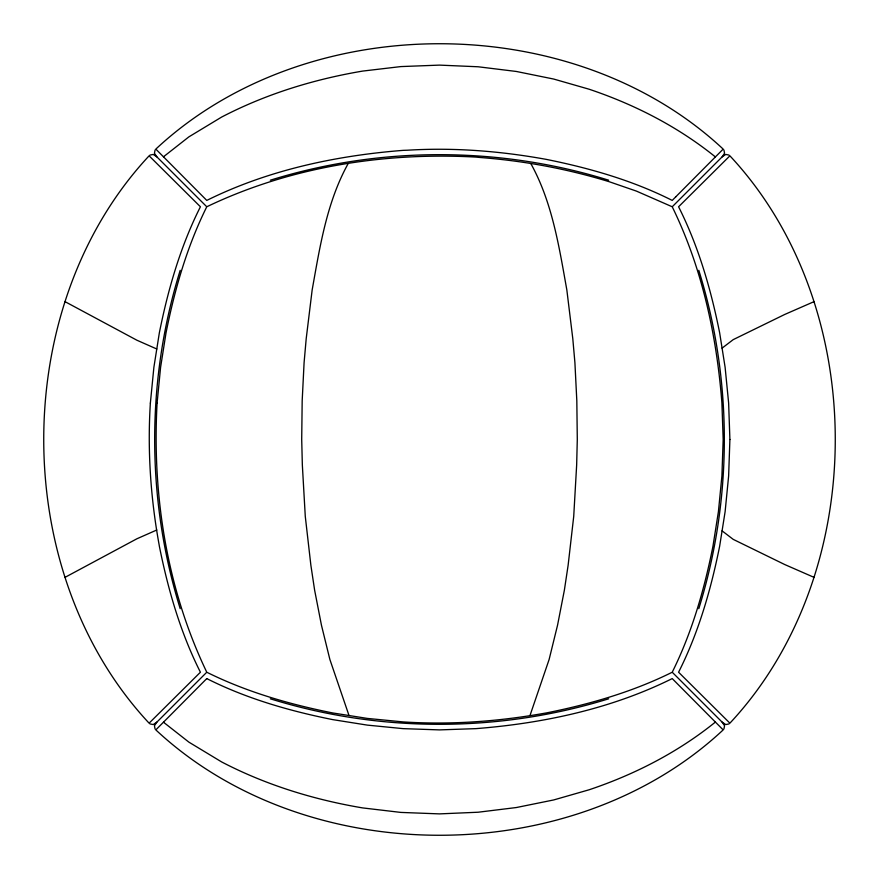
<?xml version="1.0" encoding="UTF-8"?>
<svg xmlns="http://www.w3.org/2000/svg" width="879" height="879" viewBox="0 0 879 879"><rect width="100%" height="100%" fill="white"/><g stroke="black" fill="none" stroke-linecap="round" stroke-linejoin="round"><path stroke-width="1.32" d="M180.206 270.314C146.167 379.75 146.167 499.25 180.206 608.686M698.794 608.686C732.833 499.25 732.833 379.75 698.794 270.314M529.993 715.517L549.122 659.481L557.561 625.145L564.373 590.183L568.12 565.307L573.723 516.38L576.657 465.013L577.294 439.5L576.822 400.879L574.91 362.675L572.8 338.723L566.845 289.96C559.132 246.944 552.287 202.258 530.85 163.615M155.078 149.968L154.44 153.243L156.901 156.901L206.499 206.499M723.922 729.032L724.56 725.757L722.098 722.098L672.501 672.501M348.15 163.615C326.713 202.258 319.868 246.944 312.155 289.96L306.2 338.723L304.09 362.675L302.178 400.879L301.706 439.5L302.343 465.013L305.277 516.38L310.88 565.307L314.627 590.183L321.439 625.145L329.878 659.481L349.007 715.517M206.499 672.501L156.901 722.098L154.44 725.757L155.078 729.032M672.501 206.499L722.098 156.901L724.56 153.243L723.922 149.968M722.098 156.901L725.757 154.44L729.032 155.078M156.901 722.098L153.243 724.56L149.968 723.922M163.483 156.792L188.875 136.871L221.684 117.039C265.799 94.075 313.682 79.341 362.62 71.089L400.868 66.584L439.5 65.112L478.121 66.771L516.325 71.463L553.715 79.055L589.04 89.197C634.627 104.48 677.896 126.686 715.385 156.923M722.077 348.15L733.229 339.624L784.716 314.462L813.888 301.706M715.385 722.077C677.896 752.314 634.627 774.52 589.04 789.803L553.715 799.945L516.325 807.537L478.121 812.229L439.5 813.888L400.868 812.416L362.62 807.911C313.682 799.659 265.799 784.925 221.684 761.961L188.875 742.129L163.483 722.208M65.134 577.294L136.871 538.794L156.792 529.993M149.968 155.078L153.243 154.44L156.901 156.901M729.032 723.922L725.757 724.56L722.098 722.098M270.314 180.206C379.75 146.167 499.25 146.167 608.686 180.206M608.686 698.794C499.239 732.734 379.761 732.888 270.314 698.794M813.888 577.294L784.716 564.538L733.229 539.376L722.077 530.85M156.792 349.007L136.871 340.206L65.134 301.706M150.364 403.098C147.353 450.63 150.65 498.415 159.209 545.244L159.352 546.2C168.054 589.578 180.426 632.605 200.412 672.226L149.1 723.175C8.614 572.712 8.614 306.288 149.1 155.825L200.412 206.774C180.426 246.395 168.054 289.422 159.352 332.8L153.88 367.345L150.364 403.098M157.088 403.098C152.023 494.866 166.845 589.018 206.774 672.226C246.472 691.949 289.444 704.321 332.8 712.968L367.345 718.418L403.098 721.912C450.641 724.988 498.393 721.527 545.244 713.111L546.2 712.968C589.556 704.321 632.528 691.949 672.226 672.226C691.96 632.528 704.31 589.556 712.968 546.2L718.418 511.655L721.912 475.902L723.175 439.5L721.912 403.098C716.693 335.569 702.123 267.886 672.226 206.774L636.44 191.117L609.323 181.755C567.329 168.834 523.906 160.813 480.11 157.495L475.902 157.088C384.134 152.023 289.982 166.845 206.774 206.774C187.04 246.472 174.69 289.444 166.032 332.8L160.582 367.345L157.088 403.098M729.9 439.5L728.636 475.902L725.12 511.655L719.648 546.2C710.946 589.578 698.574 632.605 678.588 672.226L729.9 723.175C870.386 572.712 870.386 306.288 729.9 155.825L678.588 206.774C698.574 246.395 710.946 289.422 719.648 332.8L725.12 367.345L728.636 403.098L729.9 439.5M675.709 196.885L672.226 200.412C632.605 180.415 589.578 168.076 546.2 159.363C500.437 151.056 453.762 147.353 407.296 150.221L403.098 150.364C335.547 155.66 267.776 170.174 206.774 200.412L155.825 149.1C306.288 8.614 572.712 8.614 723.175 149.1L675.709 196.885M206.774 678.588L155.825 729.9C306.288 870.386 572.712 870.386 723.175 729.9L672.226 678.588C611.246 708.837 543.453 723.34 475.902 728.636L439.5 729.9L403.098 728.636L367.345 725.12L332.8 719.637C289.422 710.946 246.395 698.585 206.774 678.588"/></g></svg>
